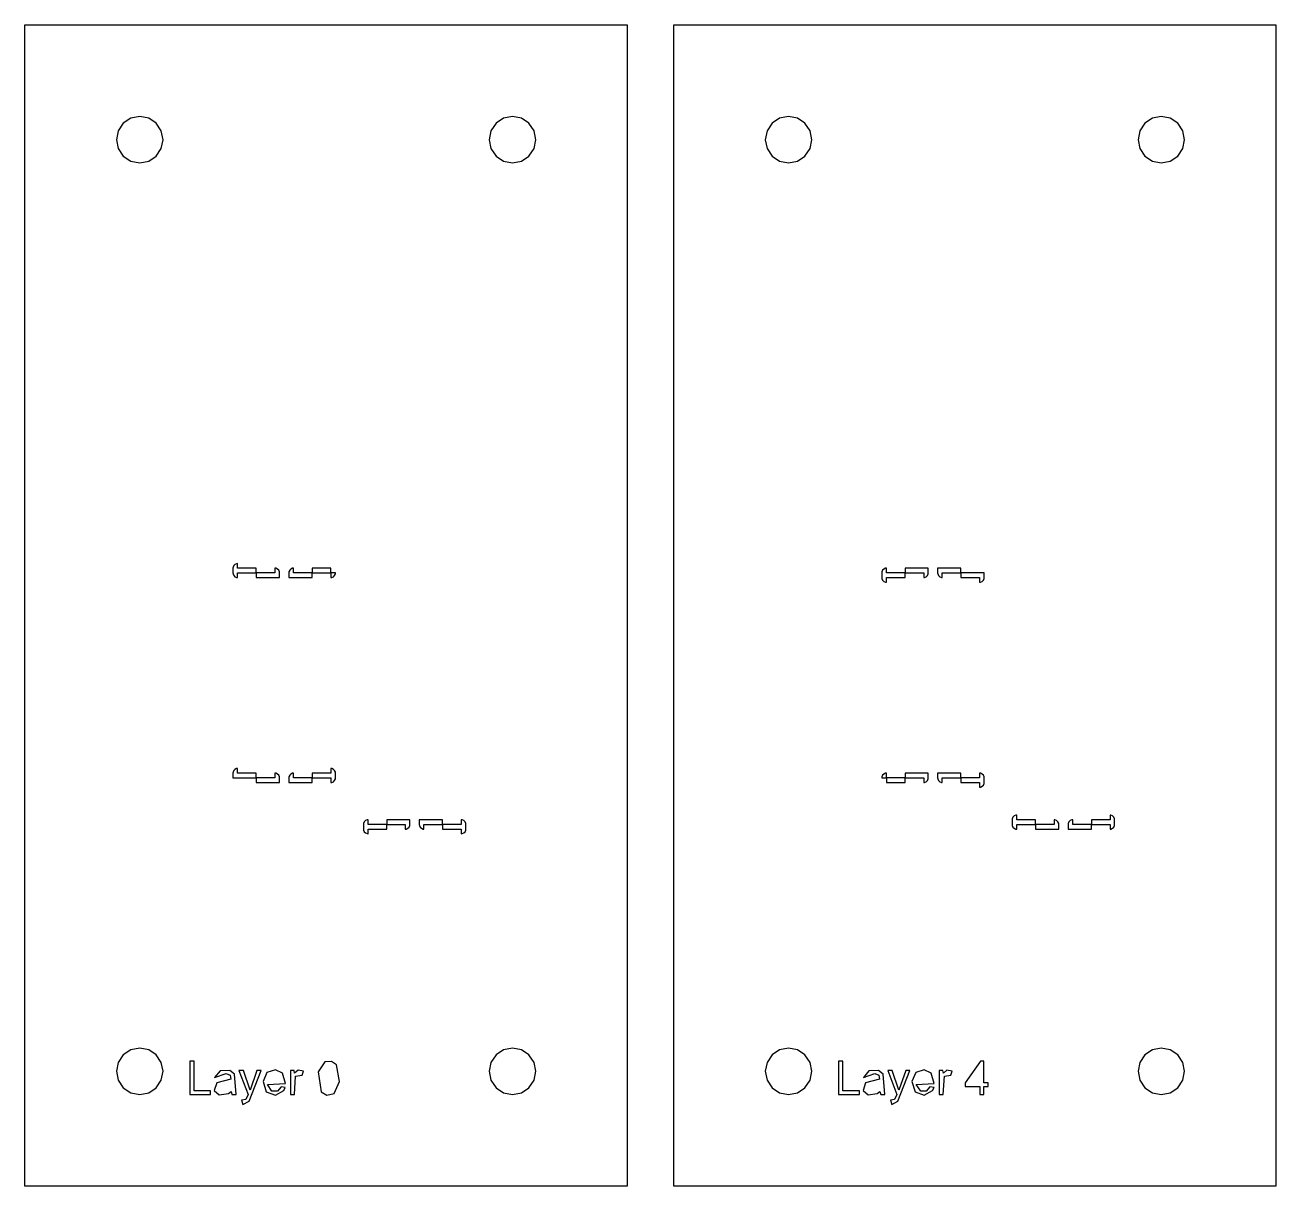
# Model space of a CAD drawing. Header units: metres. Extents: x -37 to 97, y -76 to 49.
import ezdxf

# ---------------------------------------------------------------- set-up
doc = ezdxf.new("R2010")
doc.units = ezdxf.units.M

msp = doc.modelspace()

# ---------------------------------------------------------------- linework, layer by layer
for points in [[(27.81, -75.81), (-36.81, -75.81), (-36.81, 48.81), (27.81, 48.81), (27.81, -75.81)], [(97.42, 48.81), (97.42, -75.81), (32.81, -75.81), (32.81, 48.81), (97.42, 48.81)], [(-26.81, 35.54), (-26.27, 34.73), (-25.46, 34.19), (-24.5, 34), (-23.54, 34.19), (-22.73, 34.73), (-22.19, 35.54), (-22, 36.5), (-22.19, 37.46), (-22.73, 38.27), (-23.54, 38.81), (-24.5, 39), (-25.46, 38.81), (-26.27, 38.27), (-26.81, 37.46), (-27, 36.5), (-26.81, 35.54)], [(13.19, 35.54), (13.73, 34.73), (14.54, 34.19), (15.5, 34), (16.46, 34.19), (17.27, 34.73), (17.81, 35.54), (18, 36.5), (17.81, 37.46), (17.27, 38.27), (16.46, 38.81), (15.5, 39), (14.54, 38.81), (13.73, 38.27), (13.19, 37.46), (13, 36.5), (13.19, 35.54)], [(42.81, 35.54), (43.35, 34.73), (44.16, 34.19), (45.12, 34), (46.07, 34.19), (46.88, 34.73), (47.43, 35.54), (47.62, 36.5), (47.43, 37.46), (46.88, 38.27), (46.07, 38.81), (45.12, 39), (44.16, 38.81), (43.35, 38.27), (42.81, 37.46), (42.62, 36.5), (42.81, 35.54)], [(82.81, 35.54), (83.35, 34.73), (84.16, 34.19), (85.12, 34), (86.07, 34.19), (86.88, 34.73), (87.43, 35.54), (87.62, 36.5), (87.43, 37.46), (86.88, 38.27), (86.07, 38.81), (85.12, 39), (84.16, 38.81), (83.35, 38.27), (82.81, 37.46), (82.62, 36.5), (82.81, 35.54)], [(-12, -9.5), (-14, -9.5), (-14, -9), (-14.1, -9.01), (-14.1, -9.01), (-14.28, -9.09), (-14.28, -9.09), (-14.41, -9.22), (-14.41, -9.22), (-14.49, -9.4), (-14.49, -9.4), (-14.5, -9.5), (-14.5, -10), (-14.49, -10.1), (-14.49, -10.1), (-14.41, -10.28), (-14.41, -10.28), (-14.28, -10.41), (-14.28, -10.41), (-14.1, -10.49), (-14.1, -10.49), (-14, -10.5), (-14, -10), (-12, -10), (-12, -9.5)], [(-12, -10.5), (-10, -10.5), (-9.5, -10.5), (-9.5, -10.5), (-9.5, -10.5), (-9.5, -10), (-9.51, -9.9), (-9.51, -9.9), (-9.59, -9.72), (-9.59, -9.72), (-9.72, -9.59), (-9.72, -9.59), (-9.9, -9.51), (-9.9, -9.51), (-10, -9.5), (-10, -10), (-12, -10), (-12, -10.5)], [(-6, -10), (-8, -10), (-8, -9.5), (-8.1, -9.51), (-8.1, -9.51), (-8.28, -9.59), (-8.28, -9.59), (-8.41, -9.72), (-8.41, -9.72), (-8.49, -9.9), (-8.49, -9.9), (-8.5, -10), (-8.5, -10.5), (-8.5, -10.5), (-8.5, -10.5), (-8, -10.5), (-6, -10.5), (-6, -10)], [(-4, -10), (-4, -9.5), (-6, -9.5), (-6, -10), (-4, -10)], [(-4, -10.5), (-3.9, -10.49), (-3.9, -10.49), (-3.72, -10.41), (-3.72, -10.41), (-3.59, -10.28), (-3.59, -10.28), (-3.51, -10.1), (-3.51, -10.1), (-3.5, -10), (-4, -10), (-4, -10.5)], [(57.62, -10), (55.62, -10), (55.62, -9.5), (55.52, -9.51), (55.52, -9.51), (55.34, -9.59), (55.34, -9.59), (55.2, -9.72), (55.2, -9.72), (55.13, -9.9), (55.13, -9.9), (55.12, -10), (55.12, -10.5), (55.13, -10.6), (55.13, -10.6), (55.2, -10.78), (55.2, -10.78), (55.34, -10.91), (55.34, -10.91), (55.52, -10.99), (55.52, -10.99), (55.62, -11), (55.62, -10.5), (57.62, -10.5), (57.62, -10)], [(59.62, -10), (59.62, -10.5), (59.71, -10.49), (59.71, -10.49), (59.89, -10.41), (59.89, -10.41), (60.03, -10.28), (60.03, -10.28), (60.11, -10.1), (60.11, -10.1), (60.11, -10), (60.11, -9.5), (60.11, -9.5), (60.11, -9.5), (59.62, -9.5), (57.62, -9.5), (57.62, -10), (59.62, -10)], [(63.62, -9.5), (61.62, -9.5), (61.12, -9.5), (61.12, -9.5), (61.12, -9.5), (61.12, -10), (61.13, -10.1), (61.13, -10.1), (61.2, -10.28), (61.2, -10.28), (61.34, -10.41), (61.34, -10.41), (61.52, -10.49), (61.52, -10.49), (61.62, -10.5), (61.62, -10), (63.62, -10), (63.62, -9.5)], [(63.62, -10.5), (65.62, -10.5), (65.62, -11), (65.71, -10.99), (65.71, -10.99), (65.89, -10.91), (65.89, -10.91), (66.03, -10.78), (66.03, -10.78), (66.11, -10.6), (66.11, -10.6), (66.11, -10.5), (66.11, -10), (66.11, -10), (66.11, -10), (65.62, -10), (63.62, -10), (63.62, -10.5)], [(-12, -31.5), (-14, -31.5), (-14, -31), (-14.1, -31.01), (-14.1, -31.01), (-14.28, -31.09), (-14.28, -31.09), (-14.41, -31.22), (-14.41, -31.22), (-14.49, -31.4), (-14.49, -31.4), (-14.5, -31.5), (-14.5, -32), (-14.5, -32), (-14.5, -32), (-14, -32), (-12, -32), (-12, -31.5)], [(-12, -32.5), (-10, -32.5), (-9.5, -32.5), (-9.5, -32.5), (-9.5, -32.5), (-9.5, -32), (-9.51, -31.9), (-9.51, -31.9), (-9.59, -31.72), (-9.59, -31.72), (-9.72, -31.59), (-9.72, -31.59), (-9.9, -31.51), (-9.9, -31.51), (-10, -31.5), (-10, -32), (-12, -32), (-12, -32.5)], [(-6, -32), (-8, -32), (-8, -31.5), (-8.1, -31.51), (-8.1, -31.51), (-8.28, -31.59), (-8.28, -31.59), (-8.41, -31.72), (-8.41, -31.72), (-8.49, -31.9), (-8.49, -31.9), (-8.5, -32), (-8.5, -32.5), (-8.5, -32.5), (-8.5, -32.5), (-8, -32.5), (-6, -32.5), (-6, -32)], [(-4, -32), (-4, -32.5), (-3.9, -32.49), (-3.9, -32.49), (-3.72, -32.41), (-3.72, -32.41), (-3.59, -32.28), (-3.59, -32.28), (-3.51, -32.1), (-3.51, -32.1), (-3.5, -32), (-3.5, -31.5), (-3.51, -31.4), (-3.51, -31.4), (-3.59, -31.22), (-3.59, -31.22), (-3.72, -31.09), (-3.72, -31.09), (-3.9, -31.01), (-3.9, -31.01), (-4, -31), (-4, -31.5), (-6, -31.5), (-6, -32), (-4, -32)], [(55.52, -31.51), (55.52, -31.51), (55.34, -31.59), (55.34, -31.59), (55.2, -31.72), (55.2, -31.72), (55.13, -31.9), (55.13, -31.9), (55.12, -32), (55.62, -32), (55.62, -31.5), (55.52, -31.51)], [(55.62, -32.5), (57.62, -32.5), (57.62, -32), (55.62, -32), (55.62, -32.5)], [(59.62, -32), (59.62, -32.5), (59.71, -32.49), (59.71, -32.49), (59.89, -32.41), (59.89, -32.41), (60.03, -32.28), (60.03, -32.28), (60.11, -32.1), (60.11, -32.1), (60.11, -32), (60.11, -31.5), (60.11, -31.5), (60.11, -31.5), (59.62, -31.5), (57.62, -31.5), (57.62, -32), (59.62, -32)], [(63.62, -31.5), (61.62, -31.5), (61.12, -31.5), (61.12, -31.5), (61.12, -31.5), (61.12, -32), (61.13, -32.1), (61.13, -32.1), (61.2, -32.28), (61.2, -32.28), (61.34, -32.41), (61.34, -32.41), (61.52, -32.49), (61.52, -32.49), (61.62, -32.5), (61.62, -32), (63.62, -32), (63.62, -31.5)], [(65.71, -32.99), (65.89, -32.91), (65.89, -32.91), (66.03, -32.78), (66.03, -32.78), (66.11, -32.6), (66.11, -32.6), (66.11, -32.5), (66.11, -32), (66.11, -31.9), (66.11, -31.9), (66.03, -31.72), (66.03, -31.72), (65.89, -31.59), (65.89, -31.59), (65.71, -31.51), (65.71, -31.51), (65.62, -31.5), (65.62, -32), (63.62, -32), (63.62, -32.5), (65.62, -32.5), (65.62, -33), (65.71, -32.99), (65.71, -32.99)], [(71.62, -36.5), (69.62, -36.5), (69.62, -36), (69.52, -36.01), (69.52, -36.01), (69.34, -36.09), (69.34, -36.09), (69.2, -36.22), (69.2, -36.22), (69.13, -36.4), (69.13, -36.4), (69.12, -36.5), (69.12, -37), (69.13, -37.1), (69.13, -37.1), (69.2, -37.28), (69.2, -37.28), (69.34, -37.41), (69.34, -37.41), (69.52, -37.49), (69.52, -37.49), (69.62, -37.5), (69.62, -37), (71.62, -37), (71.62, -36.5)], [(79.62, -37), (79.62, -37.5), (79.71, -37.49), (79.71, -37.49), (79.89, -37.41), (79.89, -37.41), (80.03, -37.28), (80.03, -37.28), (80.11, -37.1), (80.11, -37.1), (80.11, -37), (80.11, -36.5), (80.11, -36.4), (80.11, -36.4), (80.03, -36.22), (80.03, -36.22), (79.89, -36.09), (79.89, -36.09), (79.71, -36.01), (79.71, -36.01), (79.62, -36), (79.62, -36.5), (77.62, -36.5), (77.62, -37), (79.62, -37)], [(2, -37), (0, -37), (0, -36.5), (-0.1, -36.51), (-0.1, -36.51), (-0.28, -36.59), (-0.28, -36.59), (-0.41, -36.72), (-0.41, -36.72), (-0.49, -36.9), (-0.49, -36.9), (-0.5, -37), (-0.5, -37.5), (-0.49, -37.6), (-0.49, -37.6), (-0.41, -37.78), (-0.41, -37.78), (-0.28, -37.91), (-0.28, -37.91), (-0.1, -37.99), (-0.1, -37.99), (0, -38), (0, -37.5), (2, -37.5), (2, -37)], [(4, -37), (4, -37.5), (4.1, -37.49), (4.1, -37.49), (4.28, -37.41), (4.28, -37.41), (4.41, -37.28), (4.41, -37.28), (4.49, -37.1), (4.49, -37.1), (4.5, -37), (4.5, -36.5), (4.5, -36.5), (4.5, -36.5), (4, -36.5), (2, -36.5), (2, -37), (4, -37)], [(8, -36.5), (6, -36.5), (5.5, -36.5), (5.5, -36.5), (5.5, -36.5), (5.5, -37), (5.51, -37.1), (5.51, -37.1), (5.59, -37.28), (5.59, -37.28), (5.72, -37.41), (5.72, -37.41), (5.9, -37.49), (5.9, -37.49), (6, -37.5), (6, -37), (8, -37), (8, -36.5)], [(8, -37.5), (10, -37.5), (10, -38), (10.1, -37.99), (10.1, -37.99), (10.28, -37.91), (10.28, -37.91), (10.41, -37.78), (10.41, -37.78), (10.49, -37.6), (10.49, -37.6), (10.5, -37.5), (10.5, -37), (10.49, -36.9), (10.49, -36.9), (10.41, -36.72), (10.41, -36.72), (10.28, -36.59), (10.28, -36.59), (10.1, -36.51), (10.1, -36.51), (10, -36.5), (10, -37), (8, -37), (8, -37.5)], [(74.11, -37.5), (74.11, -37.5), (74.11, -37.5), (74.11, -37), (74.11, -36.9), (74.11, -36.9), (74.03, -36.72), (74.03, -36.72), (73.89, -36.59), (73.89, -36.59), (73.71, -36.51), (73.71, -36.51), (73.62, -36.5), (73.62, -37), (71.62, -37), (71.62, -37.5), (73.62, -37.5), (74.11, -37.5)], [(77.62, -37), (75.62, -37), (75.62, -36.5), (75.52, -36.51), (75.52, -36.51), (75.34, -36.59), (75.34, -36.59), (75.2, -36.72), (75.2, -36.72), (75.13, -36.9), (75.13, -36.9), (75.12, -37), (75.12, -37.5), (75.12, -37.5), (75.12, -37.5), (75.62, -37.5), (77.62, -37.5), (77.62, -37)], [(-26.81, -64.46), (-26.27, -65.27), (-25.46, -65.81), (-24.5, -66), (-23.54, -65.81), (-22.73, -65.27), (-22.19, -64.46), (-22, -63.5), (-22.19, -62.54), (-22.73, -61.73), (-23.54, -61.19), (-24.5, -61), (-25.46, -61.19), (-26.27, -61.73), (-26.81, -62.54), (-27, -63.5), (-26.81, -64.46)], [(13.19, -64.46), (13.73, -65.27), (14.54, -65.81), (15.5, -66), (16.46, -65.81), (17.27, -65.27), (17.81, -64.46), (18, -63.5), (17.81, -62.54), (17.27, -61.73), (16.46, -61.19), (15.5, -61), (14.54, -61.19), (13.73, -61.73), (13.19, -62.54), (13, -63.5), (13.19, -64.46)], [(42.81, -64.46), (43.35, -65.27), (44.16, -65.81), (45.12, -66), (46.07, -65.81), (46.88, -65.27), (47.43, -64.46), (47.62, -63.5), (47.43, -62.54), (46.88, -61.73), (46.07, -61.19), (45.12, -61), (44.16, -61.19), (43.35, -61.73), (42.81, -62.54), (42.62, -63.5), (42.81, -64.46)], [(82.81, -64.46), (83.35, -65.27), (84.16, -65.81), (85.12, -66), (86.07, -65.81), (86.88, -65.27), (87.43, -64.46), (87.62, -63.5), (87.43, -62.54), (86.88, -61.73), (86.07, -61.19), (85.12, -61), (84.16, -61.19), (83.35, -61.73), (82.81, -62.54), (82.62, -63.5), (82.81, -64.46)], [(-16.9, -66), (-16.9, -65.58), (-18.66, -65.58), (-18.66, -62.42), (-19.13, -62.42), (-19.13, -66), (-16.9, -66)], [(-3.07, -64.59), (-3.39, -62.81), (-3.91, -62.45), (-4.65, -62.48), (-5.35, -63.56), (-5.04, -65.69), (-4.43, -66.05), (-3.63, -65.89), (-3.07, -64.59)], [(52.72, -65.58), (50.96, -65.58), (50.96, -62.42), (50.48, -62.42), (50.48, -66), (52.72, -66), (52.72, -65.58)], [(66.07, -66), (66.07, -65.14), (66.55, -65.14), (66.55, -64.74), (66.07, -64.74), (66.07, -62.42), (65.71, -62.42), (64.08, -64.74), (64.08, -65.14), (65.63, -65.14), (65.63, -66), (66.07, -66)], [(-14.73, -64.35), (-16.22, -64.72), (-16.5, -65.56), (-15.96, -66.03), (-14.98, -65.89), (-14.7, -65.68), (-14.61, -66), (-14.15, -66), (-14.34, -63.82), (-14.84, -63.4), (-15.88, -63.44), (-16.46, -64.15), (-15.23, -63.72), (-14.81, -63.91), (-14.73, -64.35)], [(-12.76, -66.71), (-11.48, -63.41), (-11.92, -63.41), (-12.66, -65.51), (-13.38, -63.41), (-13.86, -63.41), (-12.87, -66), (-13.13, -66.53), (-13.57, -66.61), (-13.42, -67.05), (-12.76, -66.71)], [(-10.85, -63.64), (-11.25, -64.6), (-10.92, -65.71), (-9.93, -66.06), (-9.03, -65.57), (-8.88, -65.22), (-9.33, -65.16), (-9.71, -65.63), (-10.32, -65.64), (-10.79, -64.9), (-8.87, -64.82), (-9.19, -63.7), (-9.94, -63.35), (-10.85, -63.64)], [(-8.33, -63.41), (-8.33, -66), (-7.89, -66), (-7.77, -64.02), (-7.08, -63.9), (-6.92, -63.49), (-7.49, -63.36), (-7.88, -63.7), (-7.94, -63.41), (-8.33, -63.41)], [(54.88, -64.35), (53.39, -64.72), (53.11, -65.56), (53.65, -66.03), (54.63, -65.89), (54.92, -65.68), (55.01, -66), (55.47, -66), (55.27, -63.82), (54.77, -63.4), (53.73, -63.44), (53.15, -64.15), (54.39, -63.72), (54.8, -63.91), (54.88, -64.35)], [(56.85, -66.71), (58.13, -63.41), (57.69, -63.41), (56.96, -65.51), (56.23, -63.41), (55.76, -63.41), (56.74, -66), (56.49, -66.53), (56.05, -66.61), (56.19, -67.05), (56.85, -66.71)], [(58.77, -63.64), (58.36, -64.6), (58.69, -65.71), (59.68, -66.06), (60.58, -65.57), (60.74, -65.22), (60.28, -65.16), (59.9, -65.63), (59.3, -65.64), (58.82, -64.9), (60.75, -64.82), (60.42, -63.7), (59.67, -63.35), (58.77, -63.64)], [(61.28, -63.41), (61.28, -66), (61.72, -66), (61.84, -64.02), (62.54, -63.9), (62.69, -63.49), (62.12, -63.36), (61.74, -63.7), (61.68, -63.41), (61.28, -63.41)]]:
    msp.add_lwpolyline(points)

doc.saveas('drawing.dxf')
